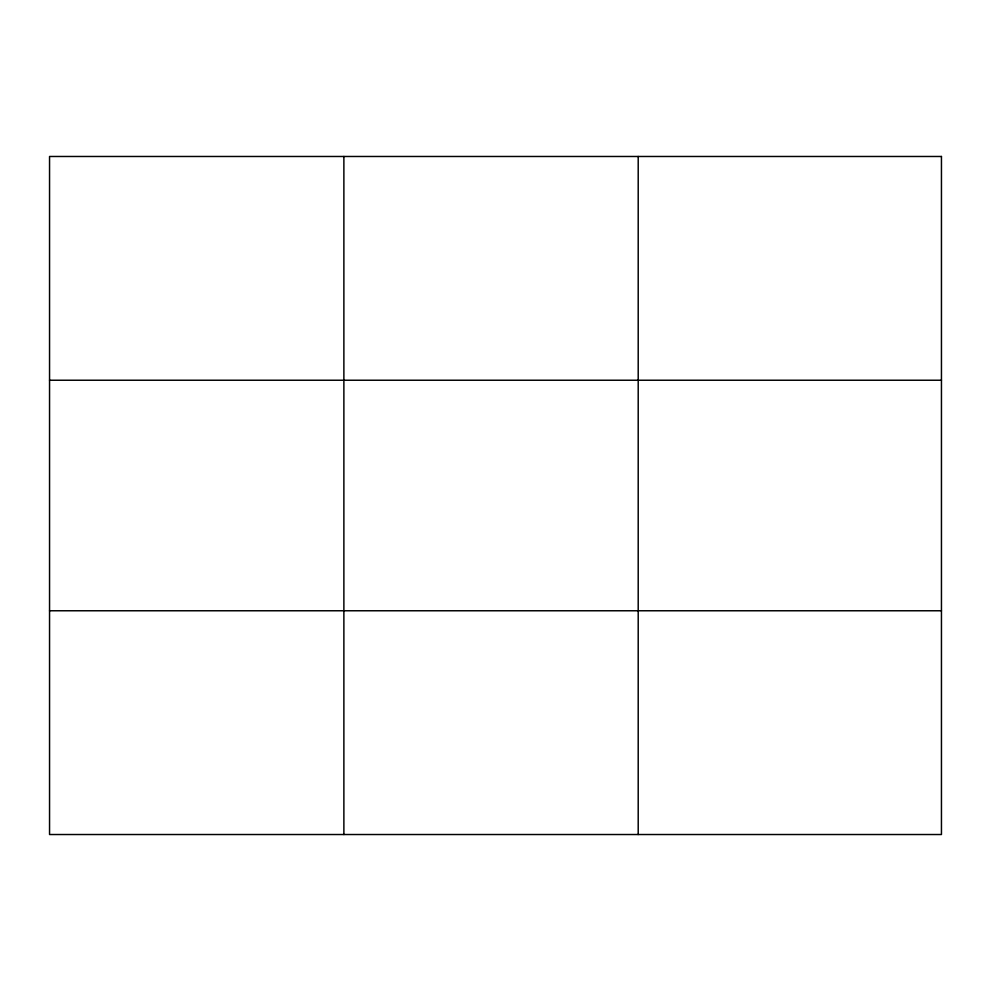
<?xml version="1.0" encoding="UTF-8"?>
<svg xmlns="http://www.w3.org/2000/svg" width="991" height="991" viewBox="0 0 991 991"><rect width="100%" height="100%" fill="white"/><g stroke="black" fill="none" stroke-linecap="round" stroke-linejoin="round"><path stroke-width="1.49" d="M343.877 156.479L343.877 834.521M638.204 156.479L638.204 834.521M49.55 380.234L941.45 380.234M49.55 610.766L941.45 610.766M941.45 156.479L941.45 834.521L49.55 834.521L49.55 156.479L941.45 156.479"/></g></svg>
